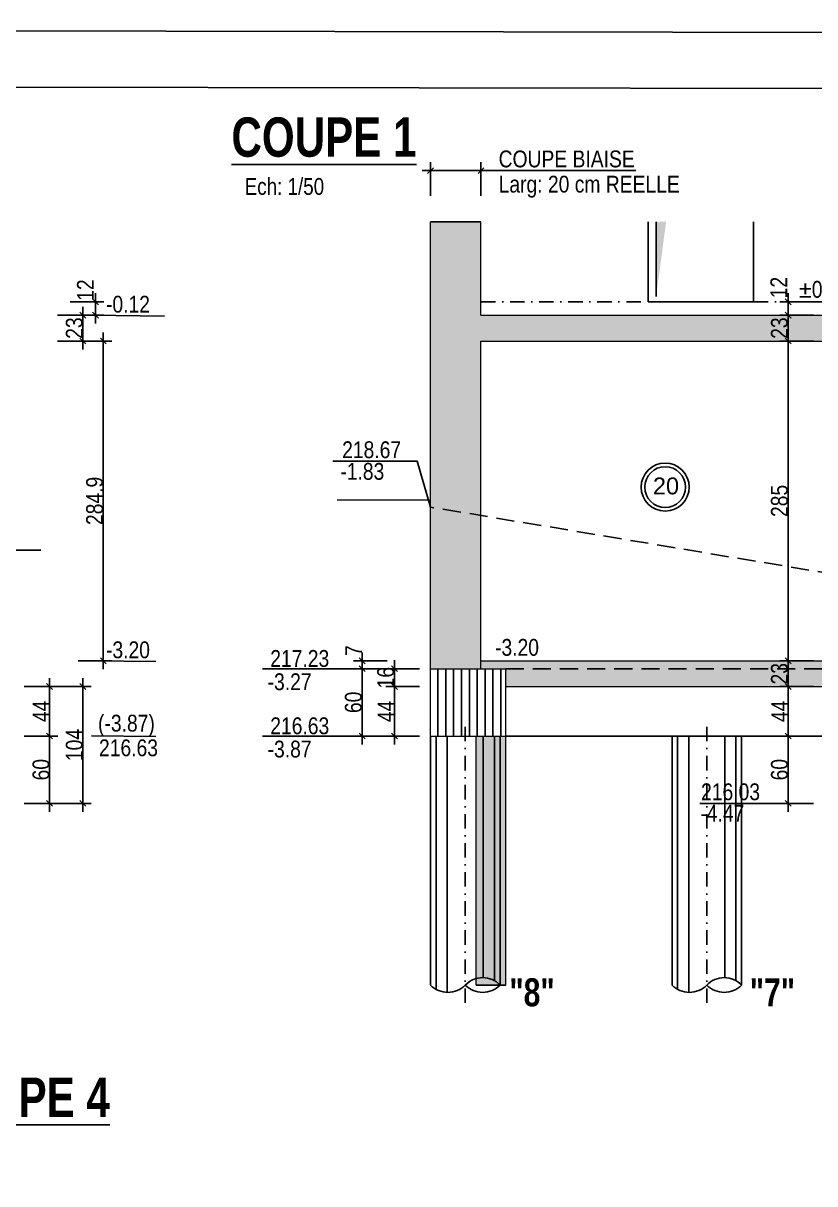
# Model space of a CAD drawing. Header units: centimetres. Extents: x 0 to 23018, y -29024 to -24812.
# Drawn here: x 20053 to 20758, y -25847 to -24812 of the extents above; entities that cross this region are included whole.
import ezdxf
from ezdxf.enums import TextEntityAlignment as Align

# ---------------------------------------------------------------- set-up
doc = ezdxf.new("R2010")
doc.units = ezdxf.units.CM
doc.header["$LTSCALE"] = 25.4
doc.header["$PDMODE"] = 1
doc.header["$PDSIZE"] = -2
doc.linetypes.add('CACHEX2', pattern=[19.05, 12.7, -6.35])
doc.linetypes.add('TIRETPTX2', pattern=[50.8, 25.4, -12.7, 0, -12.7])
for name, color, linetype in [('01_cote_gen', 4, 'Continuous'), ('01_linteaux', 2, 'Continuous'), ('01_murs_sup', 2, 'CACHEX2'), ('01_poch_BN', 9, 'Continuous'), ('01_poch_murs', 253, 'Continuous'), ('01_texte', 230, 'Continuous'), ('AA_COTES', 2, 'Continuous')]:
    doc.layers.add(name, color=color, linetype=linetype)
doc.layers.add('01_murs_coup', color=5, linetype='Continuous', lineweight=60)
doc.styles.add('ARIAL NA', font='ARIALN.TTF')
doc.styles.add('impact', font='impact.ttf')
doc.styles.add('MATTE_TXT', font='arial.ttf')
doc.styles.add('STYLE2', font='ARIALN.TTF')
doc.dimstyles.new('JB50', dxfattribs={"dimscale": 0.1, "dimtxt": 150, "dimasz": 15, "dimexe": 0.1, "dimexo": 0.1, "dimgap": 0.09, "dimtad": 1, "dimdec": 1, "dimdsep": 46, "dimtxsty": 'STYLE2', "dimblk1": 'BOND_G', "dimblk2": 'BOND_D', "dimsah": 1, "dimcen": 1.5, "dimdle": 0.01, "dimse1": 1, "dimse2": 1, "dimclrd": 4, "dimclre": 2, "dimclrt": 6, "dimazin": 2, "dimtfac": 2.333333, "dimtdec": 1, "dimtix": 1, "dimtmove": 2, "dimatfit": 3, "dimldrblk": 'BOND_G', "dimfxl": 1, "dimtolj": 1, "dimtzin": 0, "dimarcsym": 0})

# ---------------------------------------------------------------- blocks, each defined once
blk = doc.blocks.new('BOND_G')
at = {"layer": 'AA_COTES', "color": 0}
for p, q in [((0, -5), (0, 15)), ((5, 0), (-5, 0)), ((1.77, 1.77), (-1.77, -1.77))]:
    blk.add_line(p, q, dxfattribs=at)
blk = doc.blocks.new('BOND_D')
at = {"layer": 'AA_COTES', "color": 0}
for p, q in [((5, 0), (-5, 0)), ((-1.77, -1.77), (1.77, 1.77)), ((0, 5), (0, -15))]:
    blk.add_line(p, q, dxfattribs=at)
blk = doc.blocks.new('*D6')
at = {"layer": '01_cote_gen', "color": 4, "lineweight": -2, "ltscale": 3, "transparency": 16777216}
blk.add_line((20383.8, -25446.1), (20383.8, -25405.1), dxfattribs=at)
at = {"layer": 'Defpoints', "color": 0, "ltscale": 3, "transparency": 16777216}
for p in [(20383.8, -25403.6), (20400.9, -25403.6), (20423.2, -25447.6)]:
    blk.add_point(p, dxfattribs=at)
at = {"layer": '01_cote_gen', "color": 4, "lineweight": -2, "ltscale": 3, "transparency": 16777216, "xscale": 1.5, "yscale": 1.5, "zscale": 1.5}
for name, p, rotation in [('BOND_D', (20383.8, -25403.6), 90), ('BOND_G', (20383.8, -25447.6), 270)]:
    blk.add_blockref(name, p, dxfattribs=dict(at, rotation=rotation))
at = {"layer": '01_cote_gen', "color": 6, "ltscale": 3, "transparency": 16777216, "insert": (20376.3, -25425.6), "char_height": 15, "attachment_point": 5, "rotation": 90, "style": 'STYLE2'}
blk.add_mtext('\\A1;44', dxfattribs=at)
blk = doc.blocks.new('*D8')
at = {"layer": '01_cote_gen', "color": 4, "lineweight": -2, "ltscale": 3, "transparency": 16777216}
blk.add_line((20734.7, -25506.1), (20734.7, -25449.1), dxfattribs=at)
at = {"layer": 'Defpoints', "color": 0, "ltscale": 3, "transparency": 16777216}
for p in [(20734.7, -25447.6), (21555.9, -25447.6), (21555.9, -25507.6)]:
    blk.add_point(p, dxfattribs=at)
at = {"layer": '01_cote_gen', "color": 4, "lineweight": -2, "ltscale": 3, "transparency": 16777216, "xscale": 1.5, "yscale": 1.5, "zscale": 1.5}
for name, p, rotation in [('BOND_D', (20734.7, -25447.6), 90), ('BOND_G', (20734.7, -25507.6), 270)]:
    blk.add_blockref(name, p, dxfattribs=dict(at, rotation=rotation))
at = {"layer": '01_cote_gen', "color": 6, "ltscale": 3, "transparency": 16777216, "insert": (20727, -25477.6), "char_height": 15, "attachment_point": 5, "rotation": 90, "style": 'STYLE2'}
blk.add_mtext('\\A1;60', dxfattribs=at)
blk = doc.blocks.new('*D24')
at = {"layer": '01_cote_gen', "color": 4, "lineweight": -2, "transparency": 16777216}
blk.add_line((20355, -25446.1), (20355, -25389.1), dxfattribs=at)
at = {"layer": 'Defpoints', "color": 0, "transparency": 16777216}
for p in [(20355, -25387.6), (20416, -25387.6), (20416, -25447.6)]:
    blk.add_point(p, dxfattribs=at)
at = {"layer": '01_cote_gen', "color": 4, "lineweight": -2, "transparency": 16777216, "xscale": 1.5, "yscale": 1.5, "zscale": 1.5}
for name, p, rotation in [('BOND_D', (20355, -25387.6), 90), ('BOND_G', (20355, -25447.6), 270)]:
    blk.add_blockref(name, p, dxfattribs=dict(at, rotation=rotation))
at = {"layer": '01_cote_gen', "color": 6, "transparency": 16777216, "insert": (20347.3, -25417.6), "char_height": 15, "attachment_point": 5, "rotation": 90, "style": 'STYLE2'}
blk.add_mtext('\\A1;60', dxfattribs=at)
blk = doc.blocks.new('*D25')
at = {"layer": '01_cote_gen', "color": 4, "lineweight": -2, "transparency": 16777216}
for p, q in [((20383.8, -25386.1), (20383.8, -25384.6)), ((20383.8, -25387.6), (20383.8, -25403.6)), ((20383.8, -25405.1), (20383.8, -25406.6))]:
    blk.add_line(p, q, dxfattribs=at)
at = {"layer": 'Defpoints', "color": 0, "transparency": 16777216}
for p in [(20483, -25387.6), (20383.8, -25403.6), (20483, -25403.6)]:
    blk.add_point(p, dxfattribs=at)
at = {"layer": '01_cote_gen', "color": 4, "lineweight": -2, "transparency": 16777216, "xscale": 1.5, "yscale": 1.5, "zscale": 1.5}
for name, p, rotation in [('BOND_G', (20383.8, -25387.6), 270), ('BOND_D', (20383.8, -25403.6), 90)]:
    blk.add_blockref(name, p, dxfattribs=dict(at, rotation=rotation))
at = {"layer": '01_cote_gen', "color": 6, "transparency": 16777216, "insert": (20376.1, -25395.6), "char_height": 15, "attachment_point": 5, "rotation": 90, "style": 'STYLE2'}
blk.add_mtext('\\A1;16', dxfattribs=at)
blk = doc.blocks.new('*D26')
at = {"layer": '01_cote_gen', "color": 4, "lineweight": -2, "transparency": 16777216}
blk.add_line((20355, -25386.1), (20355, -25382.1), dxfattribs=at)
at = {"layer": 'Defpoints', "color": 0, "transparency": 16777216}
for p in [(20355, -25380.6), (20443.4, -25380.6), (20443.4, -25387.6)]:
    blk.add_point(p, dxfattribs=at)
at = {"layer": '01_cote_gen', "color": 4, "lineweight": -2, "transparency": 16777216, "xscale": 1.5, "yscale": 1.5, "zscale": 1.5}
for name, p, rotation in [('BOND_D', (20355, -25380.6), 90), ('BOND_G', (20355, -25387.6), 270)]:
    blk.add_blockref(name, p, dxfattribs=dict(at, rotation=rotation))
at = {"layer": '01_cote_gen', "color": 6, "transparency": 16777216, "insert": (20347.5, -25371.5), "char_height": 15, "attachment_point": 5, "rotation": 90, "style": 'STYLE2'}
blk.add_mtext('\\A1;7', dxfattribs=at)
blk = doc.blocks.new('*D27')
at = {"layer": '01_cote_gen', "color": 4, "lineweight": -2, "transparency": 16777216}
blk.add_line((20734.7, -25446.1), (20734.7, -25405.1), dxfattribs=at)
at = {"layer": 'Defpoints', "color": 0, "transparency": 16777216}
for p in [(20734.7, -25403.6), (20757.2, -25403.6), (20757.2, -25447.6)]:
    blk.add_point(p, dxfattribs=at)
at = {"layer": '01_cote_gen', "color": 4, "lineweight": -2, "transparency": 16777216, "xscale": 1.5, "yscale": 1.5, "zscale": 1.5}
for name, p, rotation in [('BOND_D', (20734.7, -25403.6), 90), ('BOND_G', (20734.7, -25447.6), 270)]:
    blk.add_blockref(name, p, dxfattribs=dict(at, rotation=rotation))
at = {"layer": '01_cote_gen', "color": 6, "transparency": 16777216, "insert": (20727.2, -25425.6), "char_height": 15, "attachment_point": 5, "rotation": 90, "style": 'STYLE2'}
blk.add_mtext('\\A1;44', dxfattribs=at)
blk = doc.blocks.new('*D28')
at = {"layer": '01_cote_gen', "color": 4, "lineweight": -2, "transparency": 16777216}
blk.add_line((20734.7, -25402.1), (20734.7, -25382.1), dxfattribs=at)
at = {"layer": 'Defpoints', "color": 0, "transparency": 16777216}
for p in [(20734.7, -25380.6), (20757.2, -25380.6), (20757.2, -25403.6)]:
    blk.add_point(p, dxfattribs=at)
at = {"layer": '01_cote_gen', "color": 4, "lineweight": -2, "transparency": 16777216, "xscale": 1.5, "yscale": 1.5, "zscale": 1.5}
for name, p, rotation in [('BOND_D', (20734.7, -25380.6), 90), ('BOND_G', (20734.7, -25403.6), 270)]:
    blk.add_blockref(name, p, dxfattribs=dict(at, rotation=rotation))
at = {"layer": '01_cote_gen', "color": 6, "transparency": 16777216, "insert": (20727, -25392.1), "char_height": 15, "attachment_point": 5, "rotation": 90, "style": 'STYLE2'}
blk.add_mtext('\\A1;23', dxfattribs=at)
blk = doc.blocks.new('*D29')
at = {"layer": '01_cote_gen', "color": 4, "lineweight": -2, "transparency": 16777216}
blk.add_line((20734.7, -25379.1), (20734.7, -25097.1), dxfattribs=at)
at = {"layer": 'Defpoints', "color": 0, "transparency": 16777216}
for p in [(20731.5, -25095.6), (20734.7, -25095.6), (20757.2, -25380.6)]:
    blk.add_point(p, dxfattribs=at)
at = {"layer": '01_cote_gen', "color": 4, "lineweight": -2, "transparency": 16777216, "xscale": 1.5, "yscale": 1.5, "zscale": 1.5}
for name, p, rotation in [('BOND_D', (20734.7, -25095.6), 90), ('BOND_G', (20734.7, -25380.6), 270)]:
    blk.add_blockref(name, p, dxfattribs=dict(at, rotation=rotation))
at = {"layer": '01_cote_gen', "color": 6, "transparency": 16777216, "insert": (20727, -25238.1), "char_height": 15, "attachment_point": 5, "rotation": 90, "style": 'STYLE2'}
blk.add_mtext('\\A1;285', dxfattribs=at)
blk = doc.blocks.new('*D30')
at = {"layer": '01_cote_gen', "color": 4, "lineweight": -2, "transparency": 16777216}
blk.add_line((20734.7, -25094.1), (20734.7, -25074.1), dxfattribs=at)
at = {"layer": 'Defpoints', "color": 0, "transparency": 16777216}
for p in [(20734.7, -25072.6), (20781.9, -25072.6), (20781.9, -25095.6)]:
    blk.add_point(p, dxfattribs=at)
at = {"layer": '01_cote_gen', "color": 4, "lineweight": -2, "transparency": 16777216, "xscale": 1.5, "yscale": 1.5, "zscale": 1.5}
for name, p, rotation in [('BOND_D', (20734.7, -25072.6), 90), ('BOND_G', (20734.7, -25095.6), 270)]:
    blk.add_blockref(name, p, dxfattribs=dict(at, rotation=rotation))
at = {"layer": '01_cote_gen', "color": 6, "transparency": 16777216, "insert": (20727, -25084.1), "char_height": 15, "attachment_point": 5, "rotation": 90, "style": 'STYLE2'}
blk.add_mtext('\\A1;23', dxfattribs=at)
blk = doc.blocks.new('*D31')
at = {"layer": '01_cote_gen', "color": 4, "lineweight": -2, "transparency": 16777216}
blk.add_line((20734.7, -25071.1), (20734.7, -25062.1), dxfattribs=at)
at = {"layer": 'Defpoints', "color": 0, "transparency": 16777216}
for p in [(20734.7, -25060.6), (20757.2, -25060.6), (20757.2, -25072.6)]:
    blk.add_point(p, dxfattribs=at)
at = {"layer": '01_cote_gen', "color": 4, "lineweight": -2, "transparency": 16777216, "xscale": 1.5, "yscale": 1.5, "zscale": 1.5}
for name, p, rotation in [('BOND_D', (20734.7, -25060.6), 90), ('BOND_G', (20734.7, -25072.6), 270)]:
    blk.add_blockref(name, p, dxfattribs=dict(at, rotation=rotation))
at = {"layer": '01_cote_gen', "color": 6, "transparency": 16777216, "insert": (20726.4, -25048), "char_height": 15, "attachment_point": 5, "rotation": 90, "style": 'STYLE2'}
blk.add_mtext('\\A1;12', dxfattribs=at)
blk = doc.blocks.new('*D35')
at = {"layer": '01_cote_gen', "color": 4, "lineweight": -2, "ltscale": 3, "transparency": 16777216}
blk.add_line((20076.5, -25405.1), (20076.5, -25446.1), dxfattribs=at)
at = {"layer": 'Defpoints', "color": 0, "ltscale": 3, "transparency": 16777216}
for p in [(20048.5, -25403.6), (20048.5, -25447.6), (20076.5, -25447.6)]:
    blk.add_point(p, dxfattribs=at)
at = {"layer": '01_cote_gen', "color": 4, "lineweight": -2, "ltscale": 3, "transparency": 16777216, "xscale": 1.5, "yscale": 1.5, "zscale": 1.5}
for name, p, rotation in [('BOND_G', (20076.5, -25403.6), 90), ('BOND_D', (20076.5, -25447.6), 270)]:
    blk.add_blockref(name, p, dxfattribs=dict(at, rotation=rotation))
at = {"layer": '01_cote_gen', "color": 6, "ltscale": 3, "transparency": 16777216, "insert": (20069, -25425.6), "char_height": 15, "attachment_point": 5, "rotation": 90, "style": 'STYLE2'}
blk.add_mtext('\\A1;44', dxfattribs=at)
blk = doc.blocks.new('*D39')
at = {"layer": '01_cote_gen', "color": 4, "lineweight": -2, "ltscale": 3, "transparency": 16777216}
blk.add_line((20076.5, -25449.1), (20076.5, -25506.1), dxfattribs=at)
at = {"layer": 'Defpoints', "color": 0, "ltscale": 3, "transparency": 16777216}
for p in [(20054, -25447.6), (0, -25507.6), (20076.5, -25507.6)]:
    blk.add_point(p, dxfattribs=at)
at = {"layer": '01_cote_gen', "color": 4, "lineweight": -2, "ltscale": 3, "transparency": 16777216, "xscale": 1.5, "yscale": 1.5, "zscale": 1.5}
for name, p, rotation in [('BOND_G', (20076.5, -25447.6), 90), ('BOND_D', (20076.5, -25507.6), 270)]:
    blk.add_blockref(name, p, dxfattribs=dict(at, rotation=rotation))
at = {"layer": '01_cote_gen', "color": 6, "ltscale": 3, "transparency": 16777216, "insert": (20068.9, -25477.6), "char_height": 15, "attachment_point": 5, "rotation": 90, "style": 'STYLE2'}
blk.add_mtext('\\A1;60', dxfattribs=at)
blk = doc.blocks.new('*D36')
at = {"layer": '01_cote_gen', "color": 4, "lineweight": -2, "ltscale": 3, "transparency": 16777216}
blk.add_line((20106.2, -25405.1), (20106.2, -25506.1), dxfattribs=at)
at = {"layer": 'Defpoints', "color": 0, "ltscale": 3, "transparency": 16777216}
for p in [(20084, -25403.6), (20084, -25507.6), (20106.2, -25507.6)]:
    blk.add_point(p, dxfattribs=at)
at = {"layer": '01_cote_gen', "color": 4, "lineweight": -2, "ltscale": 3, "transparency": 16777216, "xscale": 1.5, "yscale": 1.5, "zscale": 1.5}
for name, p, rotation in [('BOND_G', (20106.2, -25403.6), 90), ('BOND_D', (20106.2, -25507.6), 270)]:
    blk.add_blockref(name, p, dxfattribs=dict(at, rotation=rotation))
at = {"layer": '01_cote_gen', "color": 6, "ltscale": 3, "transparency": 16777216, "insert": (20098.6, -25455.6), "char_height": 15, "attachment_point": 5, "rotation": 90, "style": 'STYLE2'}
blk.add_mtext('\\A1;104', dxfattribs=at)
blk = doc.blocks.new('*D41')
at = {"color": 4, "lineweight": -2, "transparency": 16777216}
blk.add_line((20106.2, -25074.1), (20106.2, -25094.1), dxfattribs=at)
at = {"layer": 'Defpoints', "color": 0, "transparency": 16777216}
for p in [(20048.5, -25072.6), (20048.5, -25095.6), (20106.2, -25095.6)]:
    blk.add_point(p, dxfattribs=at)
at = {"color": 4, "lineweight": -2, "transparency": 16777216, "xscale": 1.5, "yscale": 1.5, "zscale": 1.5}
for name, p, rotation in [('BOND_G', (20106.2, -25072.6), 90), ('BOND_D', (20106.2, -25095.6), 270)]:
    blk.add_blockref(name, p, dxfattribs=dict(at, rotation=rotation))
at = {"color": 6, "transparency": 16777216, "insert": (20098.6, -25084.1), "char_height": 15, "attachment_point": 5, "rotation": 90, "style": 'STYLE2'}
blk.add_mtext('\\A1;23', dxfattribs=at)
blk = doc.blocks.new('*D42')
at = {"color": 4, "lineweight": -2, "transparency": 16777216}
blk.add_line((20124.4, -25097.1), (20124.4, -25379.1), dxfattribs=at)
at = {"layer": 'Defpoints', "color": 0, "transparency": 16777216}
for p in [(20036.2, -25095.6), (19260.4, -25380.6), (20124.4, -25380.6)]:
    blk.add_point(p, dxfattribs=at)
at = {"color": 4, "lineweight": -2, "transparency": 16777216, "xscale": 1.5, "yscale": 1.5, "zscale": 1.5}
for name, p, rotation in [('BOND_G', (20124.4, -25095.6), 90), ('BOND_D', (20124.4, -25380.6), 270)]:
    blk.add_blockref(name, p, dxfattribs=dict(at, rotation=rotation))
at = {"color": 6, "transparency": 16777216, "insert": (20116.7, -25238.1), "char_height": 15, "attachment_point": 5, "rotation": 90, "style": 'STYLE2'}
blk.add_mtext('\\A1;284.9', dxfattribs=at)
blk = doc.blocks.new('*D43')
at = {"layer": '01_linteaux', "color": 4, "linetype": 'TIRETPTX2', "lineweight": -2, "ltscale": 0.05, "transparency": 16777216}
blk.add_line((20117.5, -25062.1), (20117.5, -25071.1), dxfattribs=at)
at = {"layer": 'Defpoints', "color": 0, "linetype": 'TIRETPTX2', "ltscale": 0.05, "transparency": 16777216}
for p in [(20016.3, -25060.6), (20016.3, -25072.6), (20117.5, -25072.6)]:
    blk.add_point(p, dxfattribs=at)
at = {"layer": '01_linteaux', "color": 4, "linetype": 'TIRETPTX2', "lineweight": -2, "ltscale": 0.05, "transparency": 16777216, "xscale": 1.5, "yscale": 1.5, "zscale": 1.5}
for name, p, rotation in [('BOND_G', (20117.5, -25060.6), 90), ('BOND_D', (20117.5, -25072.6), 270)]:
    blk.add_blockref(name, p, dxfattribs=dict(at, rotation=rotation))
at = {"layer": '01_linteaux', "color": 6, "linetype": 'TIRETPTX2', "ltscale": 0.05, "transparency": 16777216, "insert": (20108.4, -25050.2), "char_height": 15, "attachment_point": 5, "rotation": 90, "style": 'STYLE2'}
blk.add_mtext('\\A1;12', dxfattribs=at)

msp = doc.modelspace()

# ---------------------------------------------------------------- hatches: boundary and pattern name
at = {"layer": '01_poch_BN'}
h = msp.add_hatch(color=256, dxfattribs=at)
h.dxf.hatch_style = 1
h.paths.add_polyline_path([(21565.98, -25072.62), (20814.98, -25072.62), (20814.98, -24989.36), (20796.98, -24989.36), (20796.98, -25072.62), (20460.98, -25072.62), (20460.98, -24989.36), (20415.98, -24989.36), (20415.98, -25387.62), (20460.98, -25387.62), (20460.98, -25095.62), (20920.98, -25095.62), (20920.98, -25380.62), (20460.98, -25380.62), (20460.98, -25387.62), (20482.98, -25387.62), (20482.98, -25403.62), (20920.98, -25403.62), (20920.98, -25410.62), (21547.98, -25410.62), (21547.98, -25846.62), (21653.6, -25846.62), (21653.6, -25816.62), (21565.98, -25816.62)])
h.paths.add_polyline_path([(20940.98, -25095.62), (21547.98, -25095.62), (21547.98, -25387.62), (20940.98, -25387.62)], flags=16)
h.paths.add_polyline_path([(20482.98, -25447.62), (20456.66, -25447.62), (20456.66, -25669.48), (20482.98, -25669.48)], flags=17)
h.paths.add_polyline_path([(21773.98, -25074.62), (21571.98, -25072.68), (21571.98, -25092.62), (21769.01, -25092.62, -1), (21773.01, -25092.62)])

# ---------------------------------------------------------------- linework, layer by layer
at = {"layer": '01_cote_gen'}
msp.add_line((23017.31, -24824.36), (16027.31, -24812.4), dxfattribs=at)
at = {"layer": '01_cote_gen', "color": 4}
msp.add_line((20417.48, -24943.79), (20459.48, -24943.79), dxfattribs=at)
at = {"layer": '01_linteaux'}
for p, q in [((20609.98, -25060.62), (20609.98, -24989.36)), ((20703.98, -25060.62), (20703.98, -24989.36)), ((20703.98, -25060.62), (20609.98, -25060.62)), ((20415.98, -25447.62), (20415.98, -25669.48)), ((20477.98, -25669.48), (20477.98, -25447.62)), ((20482.98, -25447.62), (20776.24, -25447.62)), ((20631.24, -25669.48), (20631.24, -25447.62)), ((20693.24, -25669.48), (20693.24, -25447.62))]:
    msp.add_line(p, q, dxfattribs=at)
at = {"layer": '01_linteaux', "linetype": 'TIRETPTX2', "ltscale": 0.02}
for p, q in [((20460.98, -25060.62), (20609.98, -25060.62)), ((20703.98, -25060.62), (21547.98, -25060.62)), ((20446.98, -25685.47), (20446.98, -25434.82)), ((20662.24, -25685.47), (20662.24, -25434.82))]:
    msp.add_line(p, q, dxfattribs=at)
at = {"layer": '01_linteaux', "color": 5, "linetype": 'CACHEX2', "ltscale": 0.05}
msp.add_line((20800.95, -25307.62), (20415.98, -25243.62), dxfattribs=at)
at = {"layer": '01_linteaux'}
for centre, start, end in [((20431.48, -25654.41), 224.19387, 315.80613), ((20462.48, -25684.55), 44.19387, 135.80613), ((20462.48, -25654.41), 224.19387, 315.80613), ((20646.74, -25654.41), 224.19387, 315.80613), ((20677.74, -25684.55), 44.19387, 135.80613), ((20677.74, -25654.41), 224.19387, 315.80613)]:
    msp.add_arc(centre, 21.62, start, end, dxfattribs=at)
at = {"layer": '01_murs_coup', "linetype": 'Continuous', "lineweight": 5}
for p, q in [((20415.98, -25387.62), (20415.98, -24989.36)), ((20460.98, -25072.62), (20460.98, -24989.36)), ((20460.98, -25072.62), (20796.98, -25072.62)), ((20460.98, -25095.62), (20920.98, -25095.62)), ((20460.98, -25387.62), (20460.98, -25095.62)), ((20415.98, -25237.42), (20332.7, -25237.42)), ((20415.98, -25387.62), (20482.98, -25387.62)), ((20415.98, -25447.62), (20415.98, -25387.62)), ((20415.98, -25387.62), (20482.98, -25387.62)), ((20460.98, -25380.62), (20920.98, -25380.62)), ((20482.98, -25669.48), (20482.98, -25387.62)), ((20482.98, -25403.62), (20920.98, -25403.62)), ((20415.98, -25447.62), (20482.98, -25447.62)), ((20456.66, -25669.48), (20456.66, -25447.62))]:
    msp.add_line(p, q, dxfattribs=at)
at = {"layer": '01_murs_sup', "ltscale": 0.05}
msp.add_line((20482.98, -25387.62), (20838.24, -25387.62), dxfattribs=at)
at = {"layer": '01_poch_BN'}
for p, q in [((20415.98, -24989.36), (20460.98, -24989.36)), ((20482.98, -25669.48), (20456.66, -25669.48))]:
    msp.add_line(p, q, dxfattribs=at)
at = {"layer": '01_poch_murs', "ltscale": 3}
msp.add_line((20617.06, -25056.05), (20617.06, -24989.36), dxfattribs=at)
at = {"layer": '01_poch_murs'}
for p, q in [((20422.6, -25447.62), (20422.6, -25387.62)), ((20429.6, -25447.62), (20429.6, -25387.62)), ((20436.6, -25447.62), (20436.6, -25387.62)), ((20443.6, -25447.62), (20443.6, -25387.62)), ((20450.6, -25447.62), (20450.6, -25387.62)), ((20457.6, -25447.62), (20457.6, -25387.62)), ((20464.6, -25447.62), (20464.6, -25387.62)), ((20471.6, -25447.62), (20471.6, -25387.62)), ((20478.6, -25447.62), (20478.6, -25387.62)), ((20420.98, -25673.3), (20420.98, -25447.62)), ((20430.98, -25676.02), (20430.98, -25447.62)), ((20462.98, -25447.62), (20462.98, -25662.93)), ((20472.98, -25447.62), (20472.98, -25665.65)), ((20636.24, -25673.3), (20636.24, -25447.62)), ((20646.24, -25676.02), (20646.24, -25447.62)), ((20678.24, -25447.62), (20678.24, -25662.93)), ((20688.24, -25447.62), (20688.24, -25665.65))]:
    msp.add_line(p, q, dxfattribs=at)
at = {"layer": '01_poch_murs', "ltscale": 3}
msp.add_solid([(20617.06, -25056.05), (20617.06, -24989.36), (20625.95, -24989.36)], dxfattribs=at)
at = {"layer": '01_texte'}
for p, q in [((22967.31, -24874.36), (16077.31, -24862.55)), ((20468.48, -24943.79), (20598.93, -24943.79)), ((20179.06, -25073.36), (20113.73, -25072.62)), ((20328.87, -25202.8), (20404.12, -25202.8)), ((20404.12, -25202.8), (20415.98, -25243.62)), ((19986.52, -25282.09), (20068.63, -25282.09)), ((20171.2, -25381.27), (20113.73, -25380.62)), ((20266.35, -25387.62), (20347.5, -25387.62)), ((20171.2, -25448.12), (20113.73, -25447.47)), ((20266.35, -25447.62), (20347.5, -25447.62)), ((20656.06, -25507.62), (20727.17, -25507.62))]:
    msp.add_line(p, q, dxfattribs=at)
for radius in [21.4, 18.16]:
    msp.add_circle((20625.12, -25225.79), radius, dxfattribs=at)

# ---------------------------------------------------------------- block references
at = {"layer": '01_cote_gen', "color": 4, "xscale": 1.5, "yscale": 1.5, "zscale": 1.5, "rotation": 180}
msp.add_blockref('BOND_G', (20415.98, -24943.79), dxfattribs=at)
at = {"layer": '01_cote_gen', "color": 4, "xscale": 1.5, "yscale": 1.5, "zscale": 1.5}
msp.add_blockref('BOND_D', (20460.98, -24943.79), dxfattribs=at)

# ---------------------------------------------------------------- texts
at = {"layer": '01_texte', "style": 'impact'}
for s, p in [('%%UCOUPE 1', (20321.02, -24941.85)), ('%%UCOUPE 4', (20047.85, -25797.5))]:
    msp.add_text(s, height=35, dxfattribs=at).set_placement(p, align=Align.BOTTOM_CENTER)
at = {"layer": '01_texte'}
for s, style, p in [('COUPE BIAISE ', 'ARIAL NA', (20476.7, -24940.84)), ('Larg: 20 cm REELLE ', 'ARIAL NA', (20476.7, -24963.32)), ('%%P0.00', 'ARIAL NA', (20744.28, -25057.06)), ('-0.12', 'ARIAL NA', (20126.79, -25070.27)), ('218.67', 'ARIAL NA', (20337.24, -25199.99)), ('-1.83', 'ARIAL NA', (20335.62, -25219.24)), ('20', 'MATTE_TXT', (20614.19, -25232.24)), ('-3.20', 'ARIAL NA', (20126.79, -25378.27)), (' -3.20', 'ARIAL NA', (20468.71, -25376.09)), ('217.23', 'ARIAL NA', (20273.18, -25385.99)), (' -3.27 ', 'ARIAL NA', (20266.04, -25406.73)), ('(-3.87)', 'ARIAL NA', (20119.71, -25443.64)), ('216.63', 'ARIAL NA', (20273.18, -25445.99)), ('216.63', 'ARIAL NA', (20120.56, -25465.63)), (' -3.87', 'ARIAL NA', (20266.04, -25466.73)), ('216.03', 'ARIAL NA', (20657.1, -25504.81)), ('-4.47', 'ARIAL NA', (20656.5, -25523.89))]:
    msp.add_text(s, height=15, dxfattribs=dict(at, style=style)).set_placement(p)
at = {"layer": '01_texte', "style": 'MATTE_TXT', "width": 0.8}
msp.add_text('Ech: 1/50', height=15, dxfattribs=at).set_placement((20285.8, -24969.87), align=Align.BOTTOM_CENTER)
at = {"layer": '01_texte', "style": 'impact'}
for s, p in [('"8"', (20506.46, -25695.98)), ('"7"', (20720.7, -25695.98))]:
    msp.add_text(s, height=25, rotation=0, dxfattribs=at).set_placement(p, align=Align.BOTTOM_CENTER)

# ---------------------------------------------------------------- dimensions: what is measured, and where the dimension line sits
for base, p1, p2, picture, middle in [((20106.23, -25095.62), (20048.54, -25072.62), (20048.54, -25095.62), '*D41', (20098.56, -25084.12)), ((20124.3936, -25380.5737), (20036.1984, -25095.6246), (19260.4452, -25380.5737), '*D42', (20116.726, -25238.0992))]:
    dim = msp.add_linear_dim(base=base, p1=p1, p2=p2, angle=90, dimstyle='JB50')
    dim.commit()
    dim.dimension.update_dxf_attribs({"geometry": picture, "text_midpoint": middle})
at = {"layer": '01_cote_gen'}
for base, p1, p2, picture, middle in [((20734.67, -25060.62), (20757.17, -25072.62), (20757.17, -25060.62), '*D31', (20726.44, -25047.99)), ((20355, -25380.62), (20443.36, -25387.62), (20443.36, -25380.62), '*D26', (20347.49, -25371.54))]:
    dim = msp.add_linear_dim(base=base, p1=p1, p2=p2, angle=90, dimstyle='JB50', dxfattribs=at)
    dim.commit()
    dim.dimension.update_dxf_attribs({"geometry": picture, "text_midpoint": middle, "dimtype": 160})
for base, p1, p2, picture, middle in [((20734.67, -25072.62), (20781.85, -25095.62), (20781.85, -25072.62), '*D30', (20727, -25084.12)), ((20734.67, -25095.62), (20757.17, -25380.62), (20731.54, -25095.62), '*D29', (20727, -25238.12)), ((20734.67, -25380.62), (20757.17, -25403.62), (20757.17, -25380.62), '*D28', (20727, -25392.12)), ((20355, -25387.62), (20415.98, -25447.62), (20415.98, -25387.62), '*D24', (20347.33, -25417.62)), ((20383.78, -25403.62), (20482.98, -25387.62), (20482.98, -25403.62), '*D25', (20376.12, -25395.62)), ((20734.67, -25403.62), (20757.17, -25447.62), (20757.17, -25403.62), '*D27', (20727.16, -25425.62))]:
    dim = msp.add_linear_dim(base=base, p1=p1, p2=p2, angle=90, dimstyle='JB50', dxfattribs=at)
    dim.commit()
    dim.dimension.update_dxf_attribs({"geometry": picture, "text_midpoint": middle})
at = {"layer": '01_cote_gen', "ltscale": 3}
for base, p1, p2, picture, middle in [((20076.52, -25447.62), (20048.54, -25403.62), (20048.54, -25447.62), '*D35', (20069.01, -25425.62)), ((20106.23, -25507.62), (20084.02, -25403.62), (20084.02, -25507.62), '*D36', (20098.56, -25455.62)), ((20383.78, -25403.62), (20423.21, -25447.62), (20400.9, -25403.62), '*D6', (20376.27, -25425.62)), ((20076.52, -25507.62), (20054.02, -25447.62), (0, -25507.62), '*D39', (20068.85, -25477.62)), ((20734.67, -25447.62), (21555.89, -25507.62), (21555.89, -25447.62), '*D8', (20727, -25477.62))]:
    dim = msp.add_linear_dim(base=base, p1=p1, p2=p2, angle=90, dimstyle='JB50', dxfattribs=at)
    dim.commit()
    dim.dimension.update_dxf_attribs({"geometry": picture, "text_midpoint": middle})
at = {"layer": '01_linteaux', "linetype": 'TIRETPTX2', "ltscale": 0.05}
dim = msp.add_linear_dim(base=(20117.46, -25072.62), p1=(20016.28, -25060.62), p2=(20016.28, -25072.62), angle=90, dimstyle='JB50', dxfattribs=at)
dim.commit()
dim.dimension.update_dxf_attribs({"geometry": '*D43', "text_midpoint": (20108.4, -25050.24), "dimtype": 160})

doc.saveas('drawing.dxf')
